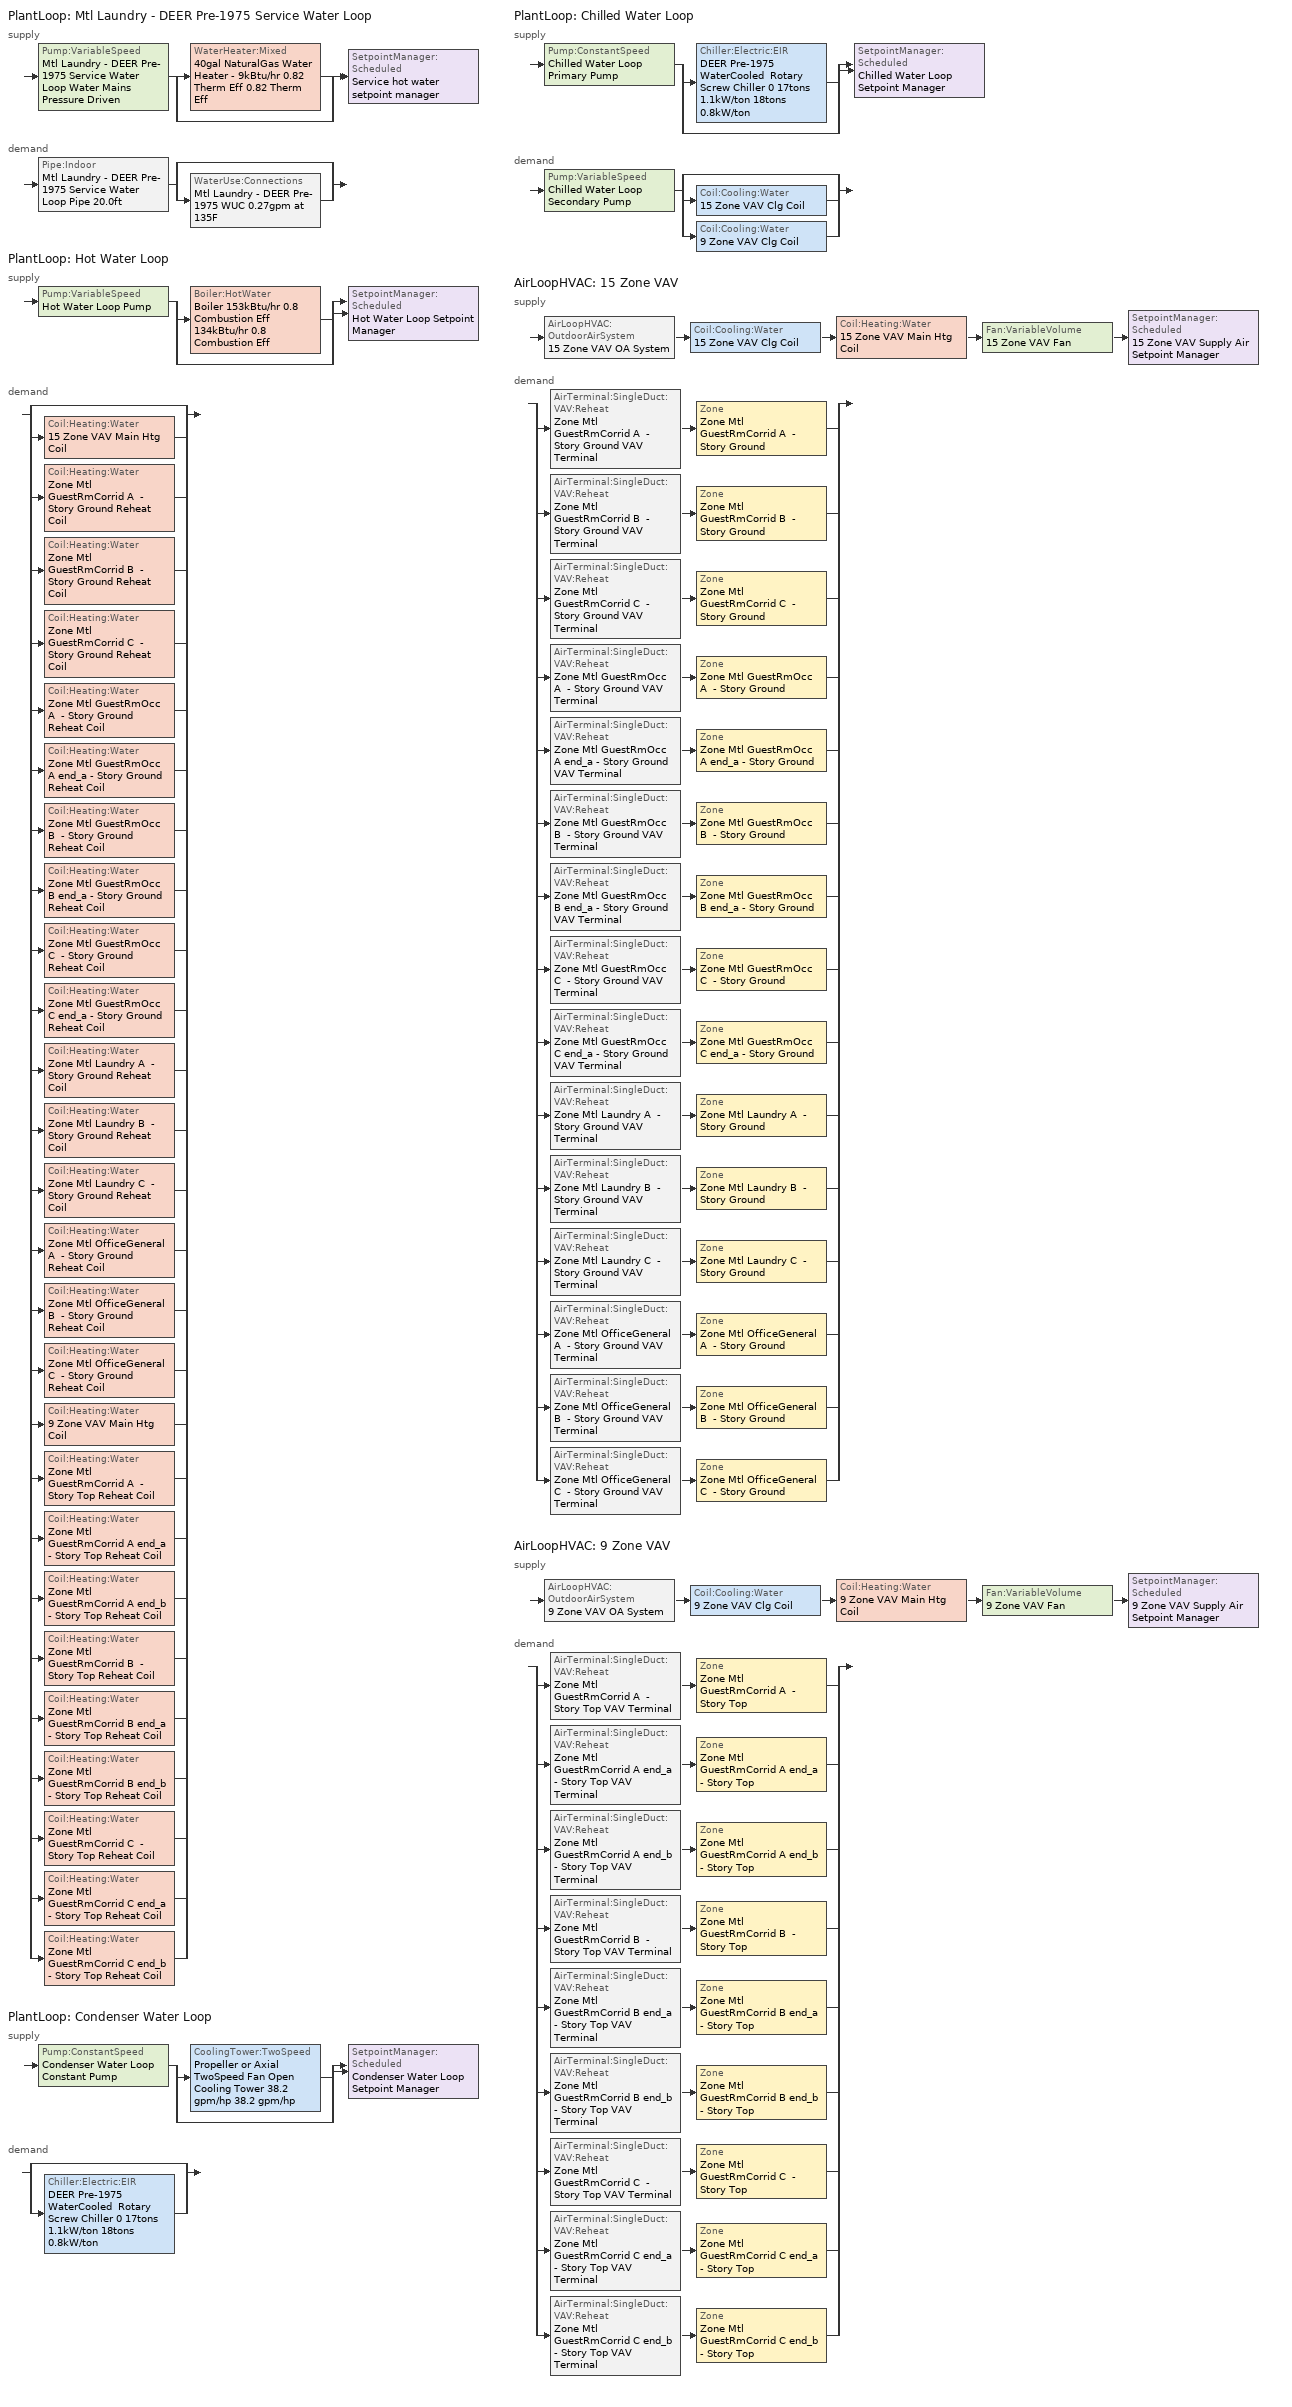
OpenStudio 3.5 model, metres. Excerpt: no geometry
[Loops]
PlantLoop 'Mtl Laundry - DEER Pre-1975 Service Water Loop'
 supply: Pump:VariableSpeed 'Mtl Laundry - DEER Pre-1975 Service Water Loop Water Mains Pressure Driven' > split
  | WaterHeater:Mixed '40gal NaturalGas Water Heater - 9kBtu/hr 0.82 Therm Eff 0.82 Therm Eff'
  | bypass
  join > SetpointManager:Scheduled 'Service hot water setpoint manager'
 demand: Pipe:Indoor 'Mtl Laundry - DEER Pre-1975 Service Water Loop Pipe 20.0ft' > split
  | bypass
  | WaterUse:Connections 'Mtl Laundry - DEER Pre-1975 WUC 0.27gpm at 135F'
PlantLoop 'Hot Water Loop'
 supply: Pump:VariableSpeed 'Hot Water Loop Pump' > split
  | Boiler:HotWater 'Boiler 153kBtu/hr 0.8 Combustion Eff 134kBtu/hr 0.8 Combustion Eff'
  | bypass
  join > SetpointManager:Scheduled 'Hot Water Loop Setpoint Manager'
 demand: split
  | bypass
  | Coil:Heating:Water '15 Zone VAV Main Htg Coil'
  | Coil:Heating:Water 'Zone Mtl GuestRmCorrid A  - Story Ground Reheat Coil'
  | Coil:Heating:Water 'Zone Mtl GuestRmCorrid B  - Story Ground Reheat Coil'
  | Coil:Heating:Water 'Zone Mtl GuestRmCorrid C  - Story Ground Reheat Coil'
  | Coil:Heating:Water 'Zone Mtl GuestRmOcc A  - Story Ground Reheat Coil'
  | Coil:Heating:Water 'Zone Mtl GuestRmOcc A end_a - Story Ground Reheat Coil'
  | Coil:Heating:Water 'Zone Mtl GuestRmOcc B  - Story Ground Reheat Coil'
  | Coil:Heating:Water 'Zone Mtl GuestRmOcc B end_a - Story Ground Reheat Coil'
  | Coil:Heating:Water 'Zone Mtl GuestRmOcc C  - Story Ground Reheat Coil'
  | Coil:Heating:Water 'Zone Mtl GuestRmOcc C end_a - Story Ground Reheat Coil'
  | Coil:Heating:Water 'Zone Mtl Laundry A  - Story Ground Reheat Coil'
  | Coil:Heating:Water 'Zone Mtl Laundry B  - Story Ground Reheat Coil'
  | Coil:Heating:Water 'Zone Mtl Laundry C  - Story Ground Reheat Coil'
  | Coil:Heating:Water 'Zone Mtl OfficeGeneral A  - Story Ground Reheat Coil'
  | Coil:Heating:Water 'Zone Mtl OfficeGeneral B  - Story Ground Reheat Coil'
  | Coil:Heating:Water 'Zone Mtl OfficeGeneral C  - Story Ground Reheat Coil'
  | Coil:Heating:Water '9 Zone VAV Main Htg Coil'
  | Coil:Heating:Water 'Zone Mtl GuestRmCorrid A  - Story Top Reheat Coil'
  | Coil:Heating:Water 'Zone Mtl GuestRmCorrid A end_a - Story Top Reheat Coil'
  | Coil:Heating:Water 'Zone Mtl GuestRmCorrid A end_b - Story Top Reheat Coil'
  | Coil:Heating:Water 'Zone Mtl GuestRmCorrid B  - Story Top Reheat Coil'
  | Coil:Heating:Water 'Zone Mtl GuestRmCorrid B end_a - Story Top Reheat Coil'
  | Coil:Heating:Water 'Zone Mtl GuestRmCorrid B end_b - Story Top Reheat Coil'
  | Coil:Heating:Water 'Zone Mtl GuestRmCorrid C  - Story Top Reheat Coil'
  | Coil:Heating:Water 'Zone Mtl GuestRmCorrid C end_a - Story Top Reheat Coil'
  | Coil:Heating:Water 'Zone Mtl GuestRmCorrid C end_b - Story Top Reheat Coil'
PlantLoop 'Condenser Water Loop'
 supply: Pump:ConstantSpeed 'Condenser Water Loop Constant Pump' > split
  | CoolingTower:TwoSpeed 'Propeller or Axial TwoSpeed Fan Open Cooling Tower 38.2 gpm/hp 38.2 gpm/hp'
  | bypass
  join > SetpointManager:Scheduled 'Condenser Water Loop Setpoint Manager'
 demand: split
  | bypass
  | Chiller:Electric:EIR 'DEER Pre-1975 WaterCooled  Rotary Screw Chiller 0 17tons 1.1kW/ton 18tons 0.8kW/ton'
PlantLoop 'Chilled Water Loop'
 supply: Pump:ConstantSpeed 'Chilled Water Loop Primary Pump' > split
  | Chiller:Electric:EIR 'DEER Pre-1975 WaterCooled  Rotary Screw Chiller 0 17tons 1.1kW/ton 18tons 0.8kW/ton'
  | bypass
  join > SetpointManager:Scheduled 'Chilled Water Loop Setpoint Manager'
 demand: Pump:VariableSpeed 'Chilled Water Loop Secondary Pump' > split
  | bypass
  | Coil:Cooling:Water '15 Zone VAV Clg Coil'
  | Coil:Cooling:Water '9 Zone VAV Clg Coil'
AirLoopHVAC '15 Zone VAV'
 supply: AirLoopHVAC:OutdoorAirSystem '15 Zone VAV OA System' > Coil:Cooling:Water '15 Zone VAV Clg Coil' > Coil:Heating:Water '15 Zone VAV Main Htg Coil' > Fan:VariableVolume '15 Zone VAV Fan' > SetpointManager:Scheduled '15 Zone VAV Supply Air Setpoint Manager'
 demand: split
  | AirTerminal:SingleDuct:VAV:Reheat 'Zone Mtl GuestRmCorrid A  - Story Ground VAV Terminal' > Zone 'Zone Mtl GuestRmCorrid A  - Story Ground'
  | AirTerminal:SingleDuct:VAV:Reheat 'Zone Mtl GuestRmCorrid B  - Story Ground VAV Terminal' > Zone 'Zone Mtl GuestRmCorrid B  - Story Ground'
  | AirTerminal:SingleDuct:VAV:Reheat 'Zone Mtl GuestRmCorrid C  - Story Ground VAV Terminal' > Zone 'Zone Mtl GuestRmCorrid C  - Story Ground'
  | AirTerminal:SingleDuct:VAV:Reheat 'Zone Mtl GuestRmOcc A  - Story Ground VAV Terminal' > Zone 'Zone Mtl GuestRmOcc A  - Story Ground'
  | AirTerminal:SingleDuct:VAV:Reheat 'Zone Mtl GuestRmOcc A end_a - Story Ground VAV Terminal' > Zone 'Zone Mtl GuestRmOcc A end_a - Story Ground'
  | AirTerminal:SingleDuct:VAV:Reheat 'Zone Mtl GuestRmOcc B  - Story Ground VAV Terminal' > Zone 'Zone Mtl GuestRmOcc B  - Story Ground'
  | AirTerminal:SingleDuct:VAV:Reheat 'Zone Mtl GuestRmOcc B end_a - Story Ground VAV Terminal' > Zone 'Zone Mtl GuestRmOcc B end_a - Story Ground'
  | AirTerminal:SingleDuct:VAV:Reheat 'Zone Mtl GuestRmOcc C  - Story Ground VAV Terminal' > Zone 'Zone Mtl GuestRmOcc C  - Story Ground'
  | AirTerminal:SingleDuct:VAV:Reheat 'Zone Mtl GuestRmOcc C end_a - Story Ground VAV Terminal' > Zone 'Zone Mtl GuestRmOcc C end_a - Story Ground'
  | AirTerminal:SingleDuct:VAV:Reheat 'Zone Mtl Laundry A  - Story Ground VAV Terminal' > Zone 'Zone Mtl Laundry A  - Story Ground'
  | AirTerminal:SingleDuct:VAV:Reheat 'Zone Mtl Laundry B  - Story Ground VAV Terminal' > Zone 'Zone Mtl Laundry B  - Story Ground'
  | AirTerminal:SingleDuct:VAV:Reheat 'Zone Mtl Laundry C  - Story Ground VAV Terminal' > Zone 'Zone Mtl Laundry C  - Story Ground'
  | AirTerminal:SingleDuct:VAV:Reheat 'Zone Mtl OfficeGeneral A  - Story Ground VAV Terminal' > Zone 'Zone Mtl OfficeGeneral A  - Story Ground'
  | AirTerminal:SingleDuct:VAV:Reheat 'Zone Mtl OfficeGeneral B  - Story Ground VAV Terminal' > Zone 'Zone Mtl OfficeGeneral B  - Story Ground'
  | AirTerminal:SingleDuct:VAV:Reheat 'Zone Mtl OfficeGeneral C  - Story Ground VAV Terminal' > Zone 'Zone Mtl OfficeGeneral C  - Story Ground'
AirLoopHVAC '9 Zone VAV'
 supply: AirLoopHVAC:OutdoorAirSystem '9 Zone VAV OA System' > Coil:Cooling:Water '9 Zone VAV Clg Coil' > Coil:Heating:Water '9 Zone VAV Main Htg Coil' > Fan:VariableVolume '9 Zone VAV Fan' > SetpointManager:Scheduled '9 Zone VAV Supply Air Setpoint Manager'
 demand: split
  | AirTerminal:SingleDuct:VAV:Reheat 'Zone Mtl GuestRmCorrid A  - Story Top VAV Terminal' > Zone 'Zone Mtl GuestRmCorrid A  - Story Top'
  | AirTerminal:SingleDuct:VAV:Reheat 'Zone Mtl GuestRmCorrid A end_a - Story Top VAV Terminal' > Zone 'Zone Mtl GuestRmCorrid A end_a - Story Top'
  | AirTerminal:SingleDuct:VAV:Reheat 'Zone Mtl GuestRmCorrid A end_b - Story Top VAV Terminal' > Zone 'Zone Mtl GuestRmCorrid A end_b - Story Top'
  | AirTerminal:SingleDuct:VAV:Reheat 'Zone Mtl GuestRmCorrid B  - Story Top VAV Terminal' > Zone 'Zone Mtl GuestRmCorrid B  - Story Top'
  | AirTerminal:SingleDuct:VAV:Reheat 'Zone Mtl GuestRmCorrid B end_a - Story Top VAV Terminal' > Zone 'Zone Mtl GuestRmCorrid B end_a - Story Top'
  | AirTerminal:SingleDuct:VAV:Reheat 'Zone Mtl GuestRmCorrid B end_b - Story Top VAV Terminal' > Zone 'Zone Mtl GuestRmCorrid B end_b - Story Top'
  | AirTerminal:SingleDuct:VAV:Reheat 'Zone Mtl GuestRmCorrid C  - Story Top VAV Terminal' > Zone 'Zone Mtl GuestRmCorrid C  - Story Top'
  | AirTerminal:SingleDuct:VAV:Reheat 'Zone Mtl GuestRmCorrid C end_a - Story Top VAV Terminal' > Zone 'Zone Mtl GuestRmCorrid C end_a - Story Top'
  | AirTerminal:SingleDuct:VAV:Reheat 'Zone Mtl GuestRmCorrid C end_b - Story Top VAV Terminal' > Zone 'Zone Mtl GuestRmCorrid C end_b - Story Top'
[Construction]
Uninsulated copper pipe 0.75in type L: Copper pipe 0.75in type L
[Material]
Copper pipe 0.75in type L: Roughness=Smooth; Thickness {m}=0.001143; Conductivity {W/m-K}=386; Density {kg/m3}=8906.27; Specific Heat {J/kg-K}=385.1856; Thermal Absorptance=0.9; Solar Absorptance=0.7; Visible Absorptance=0.7
[Sizing:Zone] Zone Cooling Design Supply Air Temperature Input Method=SupplyAirTemperature; Zone Cooling Design Supply Air Temperature {C}=12.7778; Zone Cooling Design Supply Air Temperature Difference {deltaC}=11.11; Zone Heating Design Supply Air Temperature Input Method=SupplyAirTemperature; Zone Heating Design Supply Air Temperature {C}=40; Zone Heating Design Supply Air Temperature Difference {deltaC}=11.11; Zone Cooling Design Supply Air Humidity Ratio {kg-H2O/kg-air}=0.0085; Zone Heating Design Supply Air Humidity Ratio {kg-H2O/kg-air}=0.008; Cooling Design Air Flow Method=DesignDayWithLimit; Heating Design Air Flow Method=DesignDay; Account for Dedicated Outdoor Air System=No; Dedicated Outdoor Air System Control Strategy=NeutralSupplyAir; Dedicated Outdoor Air Low Setpoint Temperature for Design {C}=autosize; Dedicated Outdoor Air High Setpoint Temperature for Design {C}=autosize; Zone Load Sizing Method=Sensible Load Only No Latent Load; Zone Latent Cooling Design Supply Air Humidity Ratio Input Method=HumidityRatioDifference; Zone Cooling Design Supply Air Humidity Ratio Difference {kgWater/kgDryAir}=0.005; Zone Latent Heating Design Supply Air Humidity Ratio Input Method=HumidityRatioDifference; Zone Humidification Design Supply Air Humidity Ratio Difference {kgWater/kgDryAir}=0.005
Zone Mtl GuestRmOcc A end_a - Story Ground; Zone Mtl GuestRmOcc B end_a - Story Ground; Zone Mtl GuestRmOcc C end_a - Story Ground; Zone Mtl GuestRmOcc A  - Story Ground; Zone Mtl GuestRmOcc B  - Story Ground; Zone Mtl GuestRmOcc C  - Story Ground; Zone Mtl Laundry A  - Story Ground; Zone Mtl Laundry B  - Story Ground; Zone Mtl Laundry C  - Story Ground; Zone Mtl OfficeGeneral A  - Story Ground; Zone Mtl OfficeGeneral B  - Story Ground; Zone Mtl OfficeGeneral C  - Story Ground; Zone Mtl GuestRmCorrid A  - Story Ground; Zone Mtl GuestRmCorrid B  - Story Ground; Zone Mtl GuestRmCorrid C  - Story Ground; Zone Mtl GuestRmCorrid A end_a - Story Top; Zone Mtl GuestRmCorrid B end_a - Story Top; Zone Mtl GuestRmCorrid C end_a - Story Top; Zone Mtl GuestRmCorrid A  - Story Top; Zone Mtl GuestRmCorrid B  - Story Top; Zone Mtl GuestRmCorrid C  - Story Top; Zone Mtl GuestRmCorrid A end_b - Story Top; Zone Mtl GuestRmCorrid B end_b - Story Top; Zone Mtl GuestRmCorrid C end_b - Story Top
[Zone equipment]
Zone Mtl GuestRmOcc A end_a - Story Ground: Zone Mtl GuestRmOcc A end_a - Story Ground VAV Terminal
Zone Mtl GuestRmOcc B end_a - Story Ground: Zone Mtl GuestRmOcc B end_a - Story Ground VAV Terminal
Zone Mtl GuestRmOcc C end_a - Story Ground: Zone Mtl GuestRmOcc C end_a - Story Ground VAV Terminal
Zone Mtl GuestRmOcc A  - Story Ground: Zone Mtl GuestRmOcc A  - Story Ground VAV Terminal
Zone Mtl GuestRmOcc B  - Story Ground: Zone Mtl GuestRmOcc B  - Story Ground VAV Terminal
Zone Mtl GuestRmOcc C  - Story Ground: Zone Mtl GuestRmOcc C  - Story Ground VAV Terminal
Zone Mtl Laundry A  - Story Ground: Zone Mtl Laundry A  - Story Ground VAV Terminal
Zone Mtl Laundry B  - Story Ground: Zone Mtl Laundry B  - Story Ground VAV Terminal
Zone Mtl Laundry C  - Story Ground: Zone Mtl Laundry C  - Story Ground VAV Terminal
Zone Mtl OfficeGeneral A  - Story Ground: Zone Mtl OfficeGeneral A  - Story Ground VAV Terminal
Zone Mtl OfficeGeneral B  - Story Ground: Zone Mtl OfficeGeneral B  - Story Ground VAV Terminal
Zone Mtl OfficeGeneral C  - Story Ground: Zone Mtl OfficeGeneral C  - Story Ground VAV Terminal
Zone Mtl GuestRmCorrid A  - Story Ground: Zone Mtl GuestRmCorrid A  - Story Ground VAV Terminal
Zone Mtl GuestRmCorrid B  - Story Ground: Zone Mtl GuestRmCorrid B  - Story Ground VAV Terminal
Zone Mtl GuestRmCorrid C  - Story Ground: Zone Mtl GuestRmCorrid C  - Story Ground VAV Terminal
Zone Mtl GuestRmCorrid A end_a - Story Top: Zone Mtl GuestRmCorrid A end_a - Story Top VAV Terminal
Zone Mtl GuestRmCorrid B end_a - Story Top: Zone Mtl GuestRmCorrid B end_a - Story Top VAV Terminal
Zone Mtl GuestRmCorrid C end_a - Story Top: Zone Mtl GuestRmCorrid C end_a - Story Top VAV Terminal
Zone Mtl GuestRmCorrid A  - Story Top: Zone Mtl GuestRmCorrid A  - Story Top VAV Terminal
Zone Mtl GuestRmCorrid B  - Story Top: Zone Mtl GuestRmCorrid B  - Story Top VAV Terminal
Zone Mtl GuestRmCorrid C  - Story Top: Zone Mtl GuestRmCorrid C  - Story Top VAV Terminal
Zone Mtl GuestRmCorrid A end_b - Story Top: Zone Mtl GuestRmCorrid A end_b - Story Top VAV Terminal
Zone Mtl GuestRmCorrid B end_b - Story Top: Zone Mtl GuestRmCorrid B end_b - Story Top VAV Terminal
Zone Mtl GuestRmCorrid C end_b - Story Top: Zone Mtl GuestRmCorrid C end_b - Story Top VAV Terminal
[WaterUse:Connections]
Mtl Laundry - DEER Pre-1975 WUC 0.27gpm at 135F: Water Use Equipment Name 1=Mtl Laundry - DEER Pre-1975 Service Water Use 0.27gpm at 135F
[WaterUse:Equipment:Definition]
Mtl Laundry - DEER Pre-1975 Service Water Use Def 0.27gpm: Peak Flow Rate {m3/s}=1.70712e-05; Target Temperature Schedule=Mixed Water At Faucet Temp - 135F; Sensible Fraction Schedule=Fraction Sensible - 0.2; Latent Fraction Schedule=Fraction Latent - 0.05
[WaterUse:Equipment]
Mtl Laundry - DEER Pre-1975 Service Water Use 0.27gpm at 135F: Water Use Equipment Definition=Mtl Laundry - DEER Pre-1975 Service Water Use Def 0.27gpm; Flow Rate Fraction Schedule=D_Mtl_All_DHW_DHW_Yr
[PlantLoop] Glycol Concentration=0; Plant Loop Volume {m3}=Autocalculate; Load Distribution Scheme=Optimal
Name | Maximum Loop Temperature {C} | Minimum Loop Temperature {C} | Fluid Type | Common Pipe Simulation
Mtl Laundry - DEER Pre-1975 Service Water Loop | 60 | 10
Hot Water Loop |  | 10 | Water
Condenser Water Loop | 80 | 5
Chilled Water Loop | 40 | 1 |  | CommonPipe
[Sizing:Plant] Sizing Option=NonCoincident; Zone Timesteps in Averaging Window=1; Coincident Sizing Factor Mode=None
Name | Loop Type | Design Loop Exit Temperature {C} | Loop Design Temperature Difference {deltaC}
Mtl Laundry - DEER Pre-1975 Service Water Loop | Heating | 57.2222 | 5
Hot Water Loop | Heating | 82.2222 | 11.1111
Condenser Water Loop | Condenser | 29.4444 | 5.55556
Chilled Water Loop | Cooling | 6.66667 | 5.61111
[SetpointManager:Scheduled] Control Variable=Temperature
Name | Schedule | Setpoint Node or NodeList
Service hot water setpoint manager | Service Water Loop Temp - 135F | Mtl Laundry - DEER Pre-1975 Service Water Loop Supply Outlet Node
Hot Water Loop Setpoint Manager | Hot Water Loop Temp - 180F | Hot Water Loop Supply Outlet Node
Condenser Water Loop Setpoint Manager | Condenser Water Loop Temp - 70F | Condenser Water Loop Supply Outlet Node
Chilled Water Loop Setpoint Manager | Chilled Water Loop Temp - 44F | Chilled Water Loop Supply Outlet Node
15 Zone VAV Supply Air Setpoint Manager | Supply Air Temp - 55.0F | 15 Zone VAV Supply Outlet Node
9 Zone VAV Supply Air Setpoint Manager | Supply Air Temp - 55.0F 1 | 9 Zone VAV Supply Outlet Node
[Pump:VariableSpeed] Motor Efficiency=0.84; Skin Loss Radiative Fraction=0.5; Design Power Sizing Method=PowerPerFlowPerPressure; Design Electric Power per Unit Flow Rate {W/(m3/s)}=348701.1; Design Shaft Power per Unit Flow Rate per Unit Head {W-s/m3-Pa}=1.28205; Design Minimum Flow Rate Fraction=0
Name | Rated Pump Head {Pa} | Pump Control Type | Fraction of Motor Inefficiencies to Fluid Stream | Coefficient 1 of the Part Load Performance Curve | Coefficient 2 of the Part Load Performance Curve | Coefficient 3 of the Part Load Performance Curve | Coefficient 4 of the Part Load Performance Curve
Mtl Laundry - DEER Pre-1975 Service Water Loop Water Mains Pressure Driven | 0.001 | Continuous
Hot Water Loop Pump | 179344 | Intermittent
Chilled Water Loop Secondary Pump | 134508 | Intermittent | 0 | 0 | 0.0205 | 0.4101 | 0.5753
[WaterHeater:Mixed]
40gal NaturalGas Water Heater - 9kBtu/hr 0.82 Therm Eff 0.82 Therm Eff: Tank Volume {m3}=0.151416; Setpoint Temperature Schedule=Service Water Loop Temp - 135F; Deadband Temperature Difference {deltaC}=2; Maximum Temperature Limit {C}=57.2222; Heater Control Type=Cycle; Heater Maximum Capacity {W}=2497.96; Heater Fuel Type=NaturalGas; Heater Thermal Efficiency=0.82; Off Cycle Parasitic Fuel Consumption Rate {W}=0; Off Cycle Parasitic Fuel Type=NaturalGas; Off Cycle Parasitic Heat Fraction to Tank=0.8; On Cycle Parasitic Fuel Consumption Rate {W}=0; On Cycle Parasitic Fuel Type=NaturalGas; Ambient Temperature Indicator=Schedule; Ambient Temperature Schedule=Water Heater Ambient Temp Schedule - 70F; Off Cycle Loss Coefficient to Ambient Temperature {W/K}=0.755518; On Cycle Loss Coefficient to Ambient Temperature {W/K}=0.755518; Use Side Effectiveness=1; Source Side Effectiveness=1; Use Side Design Flow Rate {m3/s}=autosize; Source Side Design Flow Rate {m3/s}=autosize; Indirect Water Heating Recovery Time {hr}=1.5; Source Side Flow Control Mode=IndirectHeatPrimarySetpoint
[WaterHeater:Sizing]
40gal NaturalGas Water Heater - 9kBtu/hr 0.82 Therm Eff 0.82 Therm Eff: Design Mode=PeakDraw; Time Storage Can Meet Peak Draw {hr}=0.538503; Time for Tank Recovery {hr}=0; Nominal Tank Volume for Autosizing Plant Connections {m3}=1
[Pipe:Indoor]
Mtl Laundry - DEER Pre-1975 Service Water Loop Pipe 20.0ft: Construction=Uninsulated copper pipe 0.75in type L; Environment Type=Schedule; Ambient Temperature Schedule=Mtl Laundry - DEER Pre-1975 Service Water Loop Piping Air Temp - 70F; Ambient Air Velocity Schedule=Mtl Laundry - DEER Pre-1975 Service Water Loop Piping Air Velocity - 0.67mph; Pipe Inside Diameter {m}=0.019939; Pipe Length {m}=6.096
[Boiler:HotWater]
Boiler 153kBtu/hr 0.8 Combustion Eff 134kBtu/hr 0.8 Combustion Eff: Fuel Type=NaturalGas; Nominal Thermal Efficiency=0.793; Efficiency Curve Temperature Evaluation Variable=LeavingBoiler; Minimum Part Load Ratio=0; Maximum Part Load Ratio=1.2; Optimum Part Load Ratio=1; Water Outlet Upper Temperature Limit {C}=95; Boiler Flow Mode=LeavingSetpointModulated; Parasitic Electric Load {W}=0; Sizing Factor=1
[Pump:ConstantSpeed] Rated Flow Rate {m3/s}=autosize; Rated Power Consumption {W}=autosize; Motor Efficiency=0.84; Fraction of Motor Inefficiencies to Fluid Stream=0; Pump Control Type=Intermittent; Design Power Sizing Method=PowerPerFlowPerPressure; Design Electric Power per Unit Flow Rate {W/(m3/s)}=348701.1; Design Shaft Power per Unit Flow Rate per Unit Head {W-s/m3-Pa}=1.28205
Name | Rated Pump Head {Pa}
Condenser Water Loop Constant Pump | 148557
Chilled Water Loop Primary Pump | 44836
[CoolingTower:TwoSpeed]
Propeller or Axial TwoSpeed Fan Open Cooling Tower 38.2 gpm/hp 38.2 gpm/hp: Design Water Flow Rate {m3/s}=autosize; High Fan Speed Air Flow Rate {m3/s}=autosize; High Fan Speed Fan Power {W}=1163.96; High Fan Speed U-Factor Times Area Value {W/K}=autosize; Low Fan Speed Air Flow Rate {m3/s}=AutoSize; Low Fan Speed Fan Power {W}=349.188; Low Fan Speed U-Factor Times Area Value {W/K}=AutoSize; Number of Cells=1; Sizing Factor=1; Design Inlet Air Dry-Bulb Temperature {C}=35; Design Inlet Air Wet-Bulb Temperature {C}=25.6; Design Approach Temperature {deltaC}=autosize; Design Range Temperature {deltaC}=autosize
[Chiller:Electric:EIR]
DEER Pre-1975 WaterCooled  Rotary Screw Chiller 0 17tons 1.1kW/ton 18tons 0.8kW/ton: Reference Capacity {W}=Autosize; Reference COP {W/W}=4.45; Reference Leaving Chilled Water Temperature {C}=6.66667; Reference Entering Condenser Fluid Temperature {C}=35; Reference Chilled Water Flow Rate {m3/s}=Autosize; Cooling Capacity Function of Temperature Curve=ScrewH2O-Cap-fCHWT&ECT; Electric Input to Cooling Output Ratio Function of Temperature Curve=ScrewH2O-EIR-fCHWT&ECT; Electric Input to Cooling Output Ratio Function of Part Load Ratio Curve=ScrewRemote-EIR-fPLR-2Comp/Ckt; Minimum Part Load Ratio=0.15; Maximum Part Load Ratio=1; Optimum Part Load Ratio=1; Minimum Unloading Ratio=0.25; Condenser Type=WaterCooled; Leaving Chilled Water Lower Temperature Limit {C}=2.22222; Chiller Flow Mode=ConstantFlow; Design Heat Recovery Water Flow Rate {m3/s}=0; Sizing Factor=1; Basin Heater Capacity {W/K}=0; Basin Heater Setpoint Temperature {C}=10; Condenser Heat Recovery Relative Capacity Fraction=1
[AirLoopHVAC] Availability Schedule=Always On Discrete; Design Supply Air Flow Rate {m3/s}=AutoSize; Design Return Air Flow Fraction of Supply Air Flow=1
15 Zone VAV; 9 Zone VAV
[Sizing:System] Type of Load to Size On=Sensible; Central Heating Maximum System Air Flow Ratio=0.3; Preheat Design Temperature {C}=7.22222; Preheat Design Humidity Ratio {kg-H2O/kg-Air}=0.008; Precool Design Temperature {C}=12.7778; Precool Design Humidity Ratio {kg-H2O/kg-Air}=0.008; Central Cooling Design Supply Air Temperature {C}=12.7778; Central Heating Design Supply Air Temperature {C}=12.7778; Sizing Option=Coincident; 100% Outdoor Air in Cooling=No; 100% Outdoor Air in Heating=No; Central Cooling Design Supply Air Humidity Ratio {kg-H2O/kg-Air}=0.0085; Central Heating Design Supply Air Humidity Ratio {kg-H2O/kg-Air}=0.008; Cooling Design Air Flow Method=DesignDay; Cooling Design Air Flow Rate {m3/s}=0; Heating Design Air Flow Method=DesignDay; Heating Design Air Flow Rate {m3/s}=0; System Outdoor Air Method=ZoneSum; Zone Maximum Outdoor Air Fraction=1; Cooling Supply Air Flow Rate Per Floor Area {m3/s-m2}=0.00996765; Cooling Fraction of Autosized Cooling Supply Air Flow Rate=1; Cooling Supply Air Flow Rate Per Unit Cooling Capacity {m3/s-W}=3.94755e-05; Heating Supply Air Flow Rate Per Floor Area {m3/s-m2}=0.00996765; Heating Fraction of Autosized Heating Supply Air Flow Rate=1; Heating Fraction of Autosized Cooling Supply Air Flow Rate=1; Heating Supply Air Flow Rate Per Unit Heating Capacity {m3/s-W}=3.15882e-05; Cooling Design Capacity Method=CoolingDesignCapacity; Cooling Design Capacity {W}=autosize; Cooling Design Capacity Per Floor Area {W/m2}=234.7; Fraction of Autosized Cooling Design Capacity=1; Heating Design Capacity Method=HeatingDesignCapacity; Heating Design Capacity {W}=autosize; Heating Design Capacity Per Floor Area {W/m2}=157; Fraction of Autosized Heating Design Capacity=1; Central Cooling Capacity Control Method=OnOff
Name | Design Outdoor Air Flow Rate {m3/s}
15 Zone VAV | 0.256463
9 Zone VAV | 0.116118
[Fan:VariableVolume] Availability Schedule=Always On Discrete; Pressure Rise {Pa}=996.356; Maximum Flow Rate {m3/s}=Autosize; Fan Power Minimum Flow Rate Input Method=Fraction; Fan Power Minimum Flow Fraction=0.4; Fan Power Minimum Air Flow Rate {m3/s}=0; Motor In Airstream Fraction=1; Fan Power Coefficient 1=0.189848; Fan Power Coefficient 2=0.31447; Fan Power Coefficient 3=0.495682; Fan Power Coefficient 4=0; Fan Power Coefficient 5=0
Name | Fan Total Efficiency | Motor Efficiency
15 Zone VAV Fan | 0.56875 | 0.875
9 Zone VAV Fan | 0.58175 | 0.895
[Coil:Heating:Water] Availability Schedule=Always On Discrete; Rated Inlet Water Temperature {C}=82.2222; Rated Outlet Water Temperature {C}=71.1111
Name | Rated Inlet Air Temperature {C} | Rated Outlet Air Temperature {C}
15 Zone VAV Main Htg Coil; 9 Zone VAV Main Htg Coil | 7.22222 | 12.7778
Zone Mtl GuestRmCorrid A  - Story Ground Reheat Coil; Zone Mtl GuestRmCorrid B  - Story Ground Reheat Coil; Zone Mtl GuestRmCorrid C  - Story Ground Reheat Coil; Zone Mtl GuestRmOcc A  - Story Ground Reheat Coil; Zone Mtl GuestRmOcc A end_a - Story Ground Reheat Coil; Zone Mtl GuestRmOcc B  - Story Ground Reheat Coil; Zone Mtl GuestRmOcc B end_a - Story Ground Reheat Coil; Zone Mtl GuestRmOcc C  - Story Ground Reheat Coil; Zone Mtl GuestRmOcc C end_a - Story Ground Reheat Coil; Zone Mtl Laundry A  - Story Ground Reheat Coil; Zone Mtl Laundry B  - Story Ground Reheat Coil; Zone Mtl Laundry C  - Story Ground Reheat Coil; Zone Mtl OfficeGeneral A  - Story Ground Reheat Coil; Zone Mtl OfficeGeneral B  - Story Ground Reheat Coil; Zone Mtl OfficeGeneral C  - Story Ground Reheat Coil; Zone Mtl GuestRmCorrid A  - Story Top Reheat Coil; Zone Mtl GuestRmCorrid A end_a - Story Top Reheat Coil; Zone Mtl GuestRmCorrid A end_b - Story Top Reheat Coil; Zone Mtl GuestRmCorrid B  - Story Top Reheat Coil; Zone Mtl GuestRmCorrid B end_a - Story Top Reheat Coil; Zone Mtl GuestRmCorrid B end_b - Story Top Reheat Coil; Zone Mtl GuestRmCorrid C  - Story Top Reheat Coil; Zone Mtl GuestRmCorrid C end_a - Story Top Reheat Coil; Zone Mtl GuestRmCorrid C end_b - Story Top Reheat Coil | 12.7778 | 40
[Controller:WaterCoil] Minimum Actuated Flow {m3/s}=0
Name | Water Coil | Action | Controller Convergence Tolerance {deltaC}
15 Zone VAV Main Htg Coil Controller | 15 Zone VAV Main Htg Coil | Normal | 0.0001
15 Zone VAV Clg Coil Controller | 15 Zone VAV Clg Coil | Reverse
Zone Mtl GuestRmCorrid A  - Story Ground Reheat Coil Controller | Zone Mtl GuestRmCorrid A  - Story Ground Reheat Coil | Normal | 0.0001
Zone Mtl GuestRmCorrid B  - Story Ground Reheat Coil Controller | Zone Mtl GuestRmCorrid B  - Story Ground Reheat Coil | Normal | 0.0001
Zone Mtl GuestRmCorrid C  - Story Ground Reheat Coil Controller | Zone Mtl GuestRmCorrid C  - Story Ground Reheat Coil | Normal | 0.0001
Zone Mtl GuestRmOcc A  - Story Ground Reheat Coil Controller | Zone Mtl GuestRmOcc A  - Story Ground Reheat Coil | Normal | 0.0001
Zone Mtl GuestRmOcc A end_a - Story Ground Reheat Coil Controller | Zone Mtl GuestRmOcc A end_a - Story Ground Reheat Coil | Normal | 0.0001
Zone Mtl GuestRmOcc B  - Story Ground Reheat Coil Controller | Zone Mtl GuestRmOcc B  - Story Ground Reheat Coil | Normal | 0.0001
Zone Mtl GuestRmOcc B end_a - Story Ground Reheat Coil Controller | Zone Mtl GuestRmOcc B end_a - Story Ground Reheat Coil | Normal | 0.0001
Zone Mtl GuestRmOcc C  - Story Ground Reheat Coil Controller | Zone Mtl GuestRmOcc C  - Story Ground Reheat Coil | Normal | 0.0001
Zone Mtl GuestRmOcc C end_a - Story Ground Reheat Coil Controller | Zone Mtl GuestRmOcc C end_a - Story Ground Reheat Coil | Normal | 0.0001
Zone Mtl Laundry A  - Story Ground Reheat Coil Controller | Zone Mtl Laundry A  - Story Ground Reheat Coil | Normal | 0.0001
Zone Mtl Laundry B  - Story Ground Reheat Coil Controller | Zone Mtl Laundry B  - Story Ground Reheat Coil | Normal | 0.0001
Zone Mtl Laundry C  - Story Ground Reheat Coil Controller | Zone Mtl Laundry C  - Story Ground Reheat Coil | Normal | 0.0001
Zone Mtl OfficeGeneral A  - Story Ground Reheat Coil Controller | Zone Mtl OfficeGeneral A  - Story Ground Reheat Coil | Normal | 0.0001
Zone Mtl OfficeGeneral B  - Story Ground Reheat Coil Controller | Zone Mtl OfficeGeneral B  - Story Ground Reheat Coil | Normal | 0.0001
Zone Mtl OfficeGeneral C  - Story Ground Reheat Coil Controller | Zone Mtl OfficeGeneral C  - Story Ground Reheat Coil | Normal | 0.0001
9 Zone VAV Main Htg Coil Controller | 9 Zone VAV Main Htg Coil | Normal | 0.0001
9 Zone VAV Clg Coil Controller | 9 Zone VAV Clg Coil | Reverse
Zone Mtl GuestRmCorrid A  - Story Top Reheat Coil Controller | Zone Mtl GuestRmCorrid A  - Story Top Reheat Coil | Normal | 0.0001
Zone Mtl GuestRmCorrid A end_a - Story Top Reheat Coil Controller | Zone Mtl GuestRmCorrid A end_a - Story Top Reheat Coil | Normal | 0.0001
Zone Mtl GuestRmCorrid A end_b - Story Top Reheat Coil Controller | Zone Mtl GuestRmCorrid A end_b - Story Top Reheat Coil | Normal | 0.0001
Zone Mtl GuestRmCorrid B  - Story Top Reheat Coil Controller | Zone Mtl GuestRmCorrid B  - Story Top Reheat Coil | Normal | 0.0001
Zone Mtl GuestRmCorrid B end_a - Story Top Reheat Coil Controller | Zone Mtl GuestRmCorrid B end_a - Story Top Reheat Coil | Normal | 0.0001
Zone Mtl GuestRmCorrid B end_b - Story Top Reheat Coil Controller | Zone Mtl GuestRmCorrid B end_b - Story Top Reheat Coil | Normal | 0.0001
Zone Mtl GuestRmCorrid C  - Story Top Reheat Coil Controller | Zone Mtl GuestRmCorrid C  - Story Top Reheat Coil | Normal | 0.0001
Zone Mtl GuestRmCorrid C end_a - Story Top Reheat Coil Controller | Zone Mtl GuestRmCorrid C end_a - Story Top Reheat Coil | Normal | 0.0001
Zone Mtl GuestRmCorrid C end_b - Story Top Reheat Coil Controller | Zone Mtl GuestRmCorrid C end_b - Story Top Reheat Coil | Normal | 0.0001
[Coil:Cooling:Water] Availability Schedule=Always On Discrete; Design Inlet Water Temperature {C}=Autosize; Heat Exchanger Configuration=CrossFlow
15 Zone VAV Clg Coil; 9 Zone VAV Clg Coil
[Controller:OutdoorAir] Minimum Outdoor Air Flow Rate {m3/s}=autosize; Maximum Outdoor Air Flow Rate {m3/s}=Autosize; Economizer Control Type=NoEconomizer; Economizer Control Action Type=ModulateFlow; Economizer Maximum Limit Dry-Bulb Temperature {C}=28; Economizer Maximum Limit Enthalpy {J/kg}=64000; Lockout Type=LockoutWithCompressor; Minimum Limit Type=FixedMinimum; Minimum Outdoor Air Schedule=Always On Discrete; High Humidity Control=No; Heat Recovery Bypass Control Type=BypassWhenWithinEconomizerLimits
Name | Controller Mechanical Ventilation
15 Zone VAV OA Controller | 15 Zone VAV Vent Controller
9 Zone VAV OA Controller | 9 Zone VAV Vent Controller
[Controller:MechanicalVentilation] Availability Schedule=Always On Discrete; System Outdoor Air Method=ZoneSum
15 Zone VAV Vent Controller; 9 Zone VAV Vent Controller
[AirLoopHVAC:OutdoorAirSystem]
Name | Controller
15 Zone VAV OA System | 15 Zone VAV OA Controller
9 Zone VAV OA System | 9 Zone VAV OA Controller
[AvailabilityManager:NightCycle] Applicability Schedule=Always On Discrete; Control Type=CycleOnAny; Thermostat Tolerance {deltaC}=1; Cycling Run Time {s}=1800
Availability Manager Night Cycle 1; Availability Manager Night Cycle 2
[AirTerminal:SingleDuct:VAV:Reheat] Availability Schedule=Always On Discrete; Maximum Air Flow Rate {m3/s}=AutoSize; Zone Minimum Air Flow Input Method=Constant; Fixed Minimum Air Flow Rate {m3/s}=0; Maximum Hot Water or Steam Flow Rate {m3/s}=AutoSize; Minimum Hot Water or Steam Flow Rate {m3/s}=0; Convergence Tolerance=0.001; Damper Heating Action=ReverseWithLimits; Maximum Flow per Zone Floor Area During Reheat {m3/s-m2}=AutoSize; Maximum Flow Fraction During Reheat=0.5; Maximum Reheat Air Temperature {C}=40; Control For Outdoor Air=No
Name | Constant Minimum Air Flow Fraction | Reheat Coil
Zone Mtl GuestRmCorrid A  - Story Ground VAV Terminal | 0.3 | Zone Mtl GuestRmCorrid A  - Story Ground Reheat Coil
Zone Mtl GuestRmCorrid B  - Story Ground VAV Terminal | 0.3 | Zone Mtl GuestRmCorrid B  - Story Ground Reheat Coil
Zone Mtl GuestRmCorrid C  - Story Ground VAV Terminal | 0.3 | Zone Mtl GuestRmCorrid C  - Story Ground Reheat Coil
Zone Mtl GuestRmOcc A  - Story Ground VAV Terminal | 0.3 | Zone Mtl GuestRmOcc A  - Story Ground Reheat Coil
Zone Mtl GuestRmOcc A end_a - Story Ground VAV Terminal | 0.3 | Zone Mtl GuestRmOcc A end_a - Story Ground Reheat Coil
Zone Mtl GuestRmOcc B  - Story Ground VAV Terminal | 0.64088 | Zone Mtl GuestRmOcc B  - Story Ground Reheat Coil
Zone Mtl GuestRmOcc B end_a - Story Ground VAV Terminal | 0.440482 | Zone Mtl GuestRmOcc B end_a - Story Ground Reheat Coil
Zone Mtl GuestRmOcc C  - Story Ground VAV Terminal | 0.3 | Zone Mtl GuestRmOcc C  - Story Ground Reheat Coil
Zone Mtl GuestRmOcc C end_a - Story Ground VAV Terminal | 0.3 | Zone Mtl GuestRmOcc C end_a - Story Ground Reheat Coil
Zone Mtl Laundry A  - Story Ground VAV Terminal | 0.3 | Zone Mtl Laundry A  - Story Ground Reheat Coil
Zone Mtl Laundry B  - Story Ground VAV Terminal | 0.372452 | Zone Mtl Laundry B  - Story Ground Reheat Coil
Zone Mtl Laundry C  - Story Ground VAV Terminal | 0.3 | Zone Mtl Laundry C  - Story Ground Reheat Coil
Zone Mtl OfficeGeneral A  - Story Ground VAV Terminal | 0.3 | Zone Mtl OfficeGeneral A  - Story Ground Reheat Coil
Zone Mtl OfficeGeneral B  - Story Ground VAV Terminal | 0.3 | Zone Mtl OfficeGeneral B  - Story Ground Reheat Coil
Zone Mtl OfficeGeneral C  - Story Ground VAV Terminal | 0.3 | Zone Mtl OfficeGeneral C  - Story Ground Reheat Coil
Zone Mtl GuestRmCorrid A  - Story Top VAV Terminal | 0.3 | Zone Mtl GuestRmCorrid A  - Story Top Reheat Coil
Zone Mtl GuestRmCorrid A end_a - Story Top VAV Terminal | 0.3 | Zone Mtl GuestRmCorrid A end_a - Story Top Reheat Coil
Zone Mtl GuestRmCorrid A end_b - Story Top VAV Terminal | 0.3 | Zone Mtl GuestRmCorrid A end_b - Story Top Reheat Coil
Zone Mtl GuestRmCorrid B  - Story Top VAV Terminal | 0.3 | Zone Mtl GuestRmCorrid B  - Story Top Reheat Coil
Zone Mtl GuestRmCorrid B end_a - Story Top VAV Terminal | 0.3 | Zone Mtl GuestRmCorrid B end_a - Story Top Reheat Coil
Zone Mtl GuestRmCorrid B end_b - Story Top VAV Terminal | 0.3 | Zone Mtl GuestRmCorrid B end_b - Story Top Reheat Coil
Zone Mtl GuestRmCorrid C  - Story Top VAV Terminal | 0.3 | Zone Mtl GuestRmCorrid C  - Story Top Reheat Coil
Zone Mtl GuestRmCorrid C end_a - Story Top VAV Terminal | 0.3 | Zone Mtl GuestRmCorrid C end_a - Story Top Reheat Coil
Zone Mtl GuestRmCorrid C end_b - Story Top VAV Terminal | 0.3 | Zone Mtl GuestRmCorrid C end_b - Story Top Reheat Coil
[Schedule:Ruleset]
D_Mtl_All_DHW_DHW_Yr: Default Day Schedule=D_Mtl_All_DHW_DHW_Yr Default; Summer Design Day Schedule=D_Mtl_All_DHW_DHW_Yr Summer Design Day; Winter Design Day Schedule=D_Mtl_All_DHW_DHW_Yr Winter Design Day
Fraction Sensible - 0.2: Default Day Schedule=Fraction Sensible - 0.2 Default
Fraction Latent - 0.05: Default Day Schedule=Fraction Latent - 0.05 Default
Mixed Water At Faucet Temp - 135F: Default Day Schedule=Mixed Water At Faucet Temp - 135F Default
Service Water Loop Temp - 135F: Default Day Schedule=Service Water Loop Temp - 135F Default
Water Heater Ambient Temp Schedule - 70F: Default Day Schedule=Water Heater Ambient Temp Schedule - 70F Default
Mtl Laundry - DEER Pre-1975 Service Water Loop Piping Air Temp - 70F: Default Day Schedule=Mtl Laundry - DEER Pre-1975 Service Water Loop Piping Air Temp - 70F Default
Mtl Laundry - DEER Pre-1975 Service Water Loop Piping Air Velocity - 0.67mph: Default Day Schedule=Mtl Laundry - DEER Pre-1975 Service Water Loop Piping Air Velocity - 0.67mph Default
Hot Water Loop Temp - 180F: Default Day Schedule=Hot Water Loop Temp - 180F Default
Condenser Water Loop Temp - 70F: Default Day Schedule=Condenser Water Loop Temp - 70F Default
Chilled Water Loop Temp - 44F: Default Day Schedule=Chilled Water Loop Temp - 44F Default
Supply Air Temp - 55.0F: Default Day Schedule=Supply Air Temp - 55.0F Default
Supply Air Temp - 55.0F 1: Default Day Schedule=Supply Air Temp - 55.0F Default 1
[Schedule:Day]
D_Mtl_All_DHW_DHW_Yr Default: Yes, 6, 45, 0.05, 7, 0, 0.0875, 7, 15, 0.125, 7, 30, 0.1625, 7, 45, 0.2, 8, 0, 0.275, 8, 15, 0.35, 8, 30, 0.425, 8, 45, 0.5, 9, 45, 0.5, 10, 0, 0.416667, 10, 15, 0.333333, 10, 30, 0.25, 10, 45, 0.166667, 11, 0, 0.133333, 11, 15, 0.1, 15, 15, 0.1, 15, 30, 0.133333, 15, 45, 0.166667, 16, 0, 0.2, 16, 15, 0.333333, 16, 30, 0.366667, 16, 45, 0.4, 17, 0, 0.375, 17, 15, 0.35, 17, 30, 0.325, 17, 45, 0.3, 18, 0, 0.2875, 18, 15, 0.275, 18, 30, 0.2625, 18, 45, 0.25, 19, 0, 0.2375, 19, 15, 0.225, 19, 30, 0.2125, 19, 45, 0.2, 20, 0, 0.175, 20, 15, 0.15, 20, 30, 0.125, 20, 45, 0.1, 21, 0, 0.0875, 21, 15, 0.075, 21, 30, 0.0625, 21, 45, 0.05, 24, 0, 0.05
D_Mtl_All_DHW_DHW_Yr Winter Design Day; D_Mtl_All_DHW_DHW_Yr Summer Design Day: 6, 0, 0.05, 7, 0, 0.2, 9, 0, 0.5, 10, 0, 0.25, 11, 0, 0.2, 16, 0, 0.1, 17, 0, 0.2, 18, 0, 0.3, 19, 0, 0.4, 20, 0, 0.3, 21, 0, 0.25, 22, 0, 0.2, 23, 0, 0.1, 24, 0, 0.05
Fraction Sensible - 0.2 Default: 24, 0, 0.2
Fraction Latent - 0.05 Default: 24, 0, 0.05
Mixed Water At Faucet Temp - 135F Default; Service Water Loop Temp - 135F Default: 24, 0, 57.2222
Water Heater Ambient Temp Schedule - 70F Default; Mtl Laundry - DEER Pre-1975 Service Water Loop Piping Air Temp - 70F Default; Condenser Water Loop Temp - 70F Default: 24, 0, 21.1111
Mtl Laundry - DEER Pre-1975 Service Water Loop Piping Air Velocity - 0.67mph Default: 24, 0, 0.3
Hot Water Loop Temp - 180F Default: 24, 0, 82.2222
Chilled Water Loop Temp - 44F Default: 24, 0, 6.66667
Supply Air Temp - 55.0F Default; Supply Air Temp - 55.0F Default 1: Yes, 22, 15, 12.7778, 24, 0, 12.7778
[Schedule:Constant]
Always On Discrete: Value=1
[Curve:Biquadratic] Minimum Value of x=0; Maximum Value of x=1; Minimum Value of y=0; Maximum Value of y=1
Name | Coefficient1 Constant | Coefficient2 x | Coefficient3 x**2 | Coefficient4 y | Coefficient5 y**2 | Coefficient6 x*y
ScrewH2O-Cap-fCHWT&ECT | 1.07097 | 0.026935 | 0.000768 | -0.00643302 | -9.49e-05 | -6.59e-05
ScrewH2O-EIR-fCHWT&ECT | 0.598498 | -0.00123345 | 0.000563 | 0.00160274 | 0.000636 | -0.00109415
[Curve:Quadratic]
ScrewRemote-EIR-fPLR-2Comp/Ckt: Coefficient1 Constant=0.0813822; Coefficient2 x=0.727248; Coefficient3 x**2=0.19137; Minimum Value of x=0; Maximum Value of x=1
